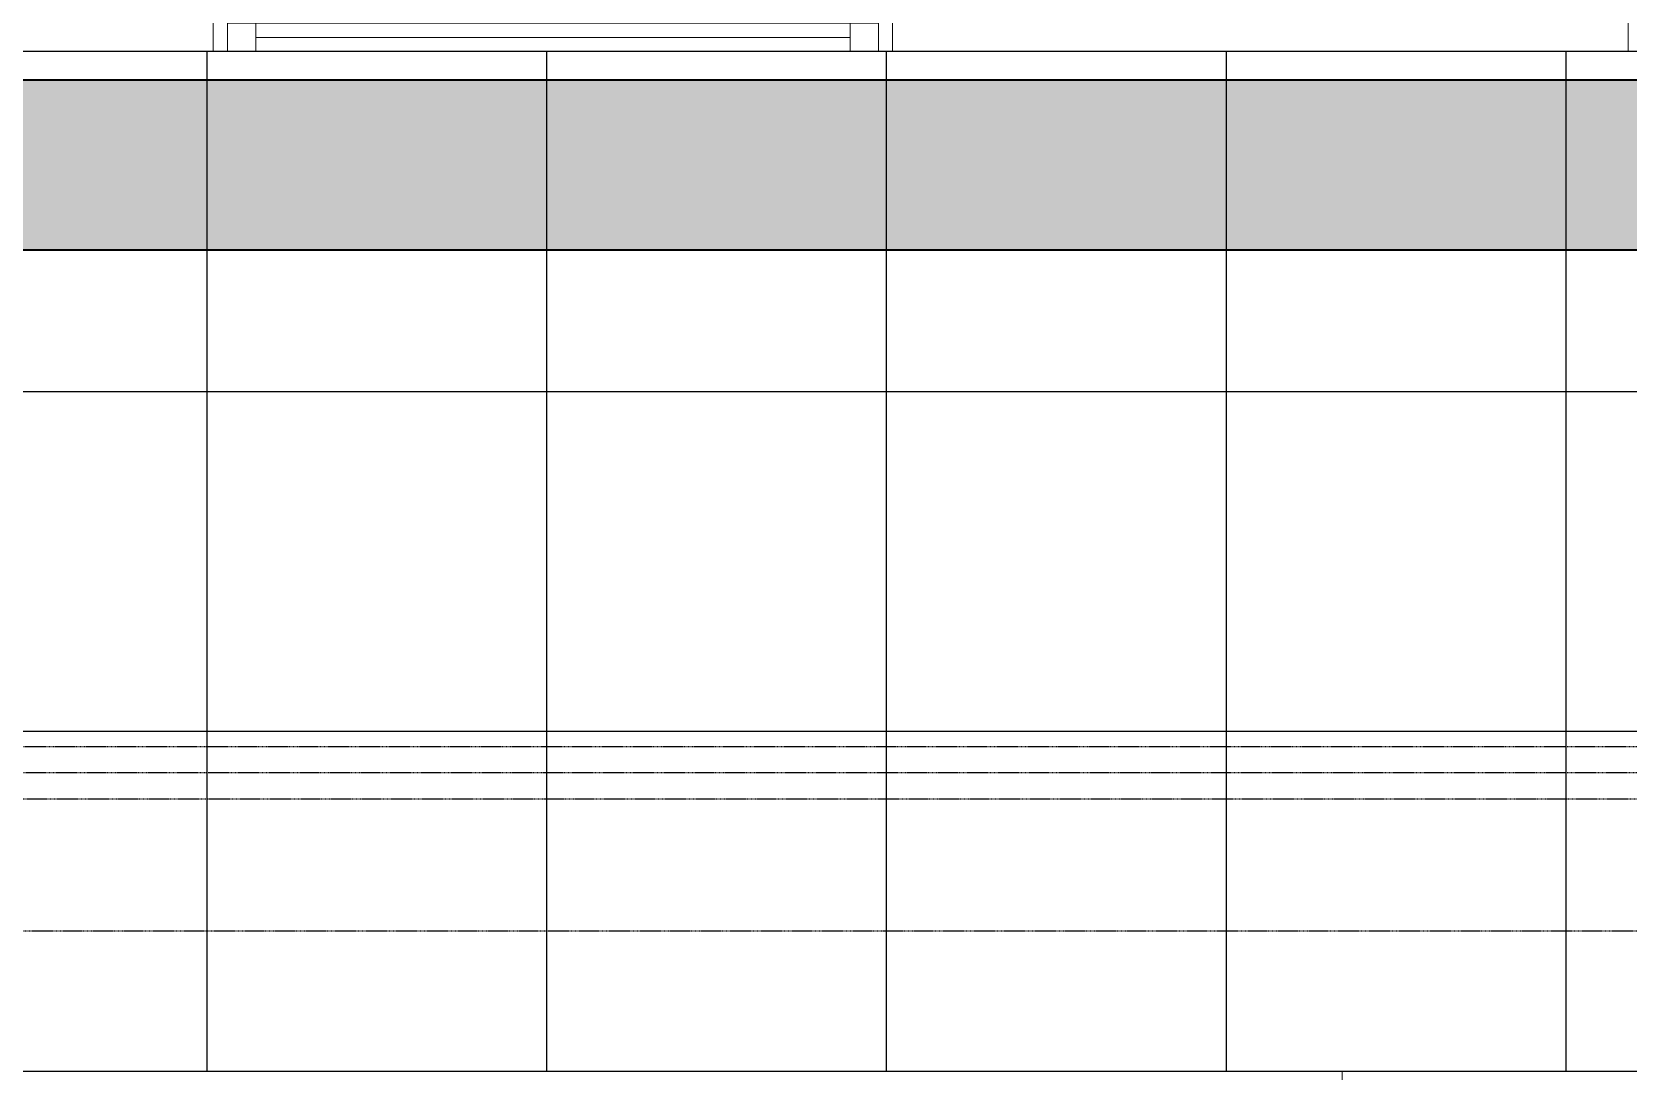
# Model space of a CAD drawing. Extents: x -12260 to 57327, y -29287 to 19916.
# Drawn here: x 10387 to 13206, y -2710 to -875 of the extents above; entities that cross this region are included whole.
import ezdxf

# ---------------------------------------------------------------- set-up
doc = ezdxf.new("R2010")
doc.units = 0
doc.header["$LTSCALE"] = 0.25
doc.linetypes.add('DASHDOT', pattern=[25.4, 12.7, -6.35, 0, -6.35])
doc.linetypes.add('HIDDEN', pattern=[9.525, 6.35, -3.175])
for name, color, linetype, lineweight in [('01-First Floor-FUR$0$Aluminum', 251, 'Continuous', 5), ('01-First Floor-FUR$0$Walls', 251, 'Continuous', 5), ('E-LITE-CLNG-CNDT', 6, 'DASHDOT', 35), ('E-POWR-FLOR-CNDT', 6, 'HIDDEN', 25), ('T-CABL-TRAY', 60, 'Continuous', 35)]:
    doc.layers.add(name, color=color, linetype=linetype, lineweight=lineweight)
doc.layers.add('01-First Floor-FUR$0$FALSE CEILING', color=251, linetype='Continuous')

# ---------------------------------------------------------------- blocks, each defined once
blk = doc.blocks.new('01-First Floor-FUR$0$A$C37be4daf')
at = {"layer": '01-First Floor-FUR$0$Aluminum'}
for p, q in [((1416, 598.2), (216, 598.2)), ((241, 498.2), (241, 598.2)), ((291, 548.2), (291, 598.2)), ((1341, 548.2), (1341, 598.2)), ((1391, 498.2), (1391, 598.2)), ((291, 573.2), (1341, 573.2)), ((1391, 548.2), (241, 548.2)), ((1416, 498.2), (216, 498.2))]:
    blk.add_line(p, q, dxfattribs=at)
at = {"layer": '01-First Floor-FUR$0$Walls'}
for p, q in [((216, 498.2), (216, 598.2)), ((1416, 498.2), (1416, 598.2))]:
    blk.add_line(p, q, dxfattribs=at)
blk = doc.blocks.new('01-First Floor-FUR')
at = {"layer": '01-First Floor-FUR$0$Aluminum'}
for p, q in [((12675.9, -2710), (13875.9, -2710)), ((12700.9, -2710), (12700.9, -2810))]:
    blk.add_line(p, q, dxfattribs=at)
at = {"layer": '01-First Floor-FUR$0$FALSE CEILING', "linetype": 'Continuous'}
for p, q in [((10696.4, -2710), (10696.4, -910)), ((11296.4, -2710), (11296.4, -910)), ((11896.4, -2710), (11896.4, -910)), ((12496.4, -2710), (12496.4, -910)), ((13096.4, -2710), (13096.4, -910)), ((8296.4, -1510), (48976, -1510)), ((8296.4, -2110), (48976, -2110))]:
    blk.add_line(p, q, dxfattribs=at)
at = {"layer": '01-First Floor-FUR$0$FALSE CEILING'}
blk.add_lwpolyline([(48976, -910), (8296.4, -910), (8296.4, -2710), (48976, -2710), (48976, -910)], dxfattribs=at)
at = {"layer": '01-First Floor-FUR$0$Walls'}
for p, q in [((13206, -910), (13206, 1340)), ((13206, -910), (9466.4, -910)), ((5386, -2710), (14376, -2710))]:
    blk.add_line(p, q, dxfattribs=at)
at = {"rotation": 180}
blk.add_blockref('01-First Floor-FUR$0$A$C37be4daf', (12122.9, -311.8, 0.1), dxfattribs=at)
blk = doc.blocks.new('*U60')
at = {"lineweight": 0}
h = blk.add_hatch(dxfattribs=at)
h.set_pattern_fill('HEX', color=253, scale=8, angle=180, style=0)
h.set_pattern_definition([(180, (-14217.92, -2e-10), (6e-13, -43.99409), [25.4, -50.8]), (300, (-14217.92, -2e-10), (38.1, 21.99705), [25.4, -50.8]), (240, (-14243.32, -2e-10), (38.1, -21.99705), [25.4, -50.8])])
h.paths.add_polyline_path([(-7020.1, 300), (-7020.1, 0), (0, 0), (0, 300)])
at = {"color": 0}
for p, q in [((0, 300), (-7020.1, 300)), ((0, 0), (-7020.1, 0))]:
    blk.add_line(p, q, dxfattribs=at)
blk = doc.blocks.new('A$Cd86d5af4')
at = {"layer": 'T-CABL-TRAY', "linetype": 'Continuous', "rotation": 180}
blk.add_blockref('*U60', (-41037.7, -1686), dxfattribs=at)

msp = doc.modelspace()

# ---------------------------------------------------------------- linework, layer by layer
at = {"layer": 'E-POWR-FLOR-CNDT', "elevation": 0}
for points in [[(5735.9, 516.4), (5735.9, -2154.2, 0.414214), (5810.9, -2229.2), (15853.5, -2229.2, -0.414214), (15928.5, -2304.2), (15928.5, -4126.4, 0.198912), (15950.5, -4179.5), (16052.3, -4281.2)], [(19251.7, -2810), (19251.7, -2212.5, 0.414214), (19176.7, -2137.5), (5902.6, -2137.5, -0.414214), (5827.6, -2062.5), (5827.6, 516.4)]]:
    msp.add_lwpolyline(points, format="xyb", dxfattribs=at)
at = {"layer": 'E-POWR-FLOR-CNDT'}
msp.add_lwpolyline([(18906.4, -8830), (18906.4, -2258.4, 0.414214), (18831.4, -2183.4), (5856.8, -2183.4, -0.414214), (5781.8, -2108.4), (5781.8, 516.4)], format="xyb", dxfattribs=at)
msp.add_lwpolyline([(6690.7, -2586.3), (6814.5, -2462.6), (16319.5, -2462.5), (16443.2, -2586.2)], dxfattribs=at)

# ---------------------------------------------------------------- block references
at = {"layer": 'E-LITE-CLNG-CNDT'}
msp.add_blockref('01-First Floor-FUR', (0, 0), dxfattribs=at)
at = {"layer": 'E-POWR-FLOR-CNDT'}
msp.add_blockref('A$Cd86d5af4', (47641, 726), dxfattribs=at)

doc.saveas('drawing.dxf')
